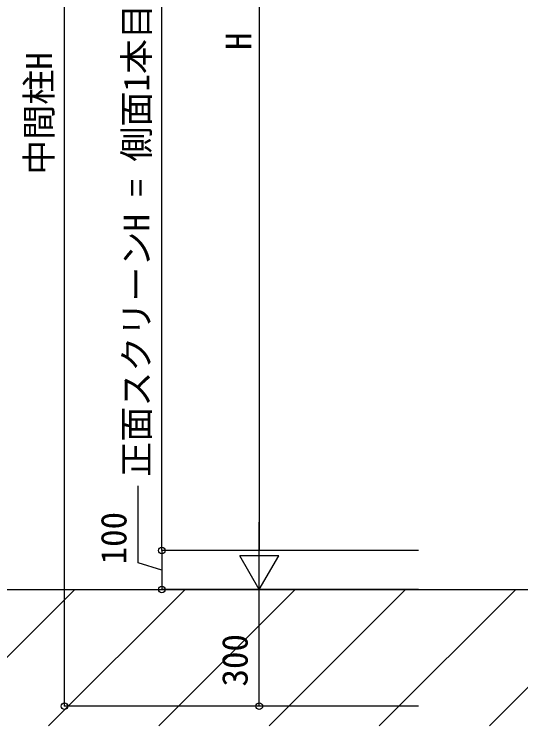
# Model space of a CAD drawing. Units: millimetres, scale not verified. Extents: x -6125 to 6125, y -9097 to 9042.
# Drawn here: x 719 to 2018, y 3003 to 4831 of the extents above; entities that cross this region are included whole.
import ezdxf
from ezdxf.enums import TextEntityAlignment as Align

# ---------------------------------------------------------------- set-up
doc = ezdxf.new("R2010")
doc.units = ezdxf.units.MM
doc.header["$LTSCALE"] = 50
doc.layers.add('0-5_YKK_A1', color=4, linetype='Continuous')
doc.layers.add('0-6_YKK_D', color=6, linetype='Continuous')
doc.styles.add('ＭＳ ゴシック', font='')
doc.styles.get('ＭＳ ゴシック').set_extended_font_data('MS Gothic')

msp = doc.modelspace()

# ---------------------------------------------------------------- linework, layer by layer
at = {"layer": '0-5_YKK_A1'}
for p, q in [((-5655.61, 3353.31), (4211.89, 3353.31)), ((873.92, 3353.31), (523.87, 3003.26)), ((1156.76, 3353.31), (806.72, 3003.27)), ((1439.6, 3353.31), (1089.56, 3003.27)), ((1722.45, 3353.31), (1372.41, 3003.27)), ((2005.29, 3353.31), (1655.26, 3003.28)), ((2288.13, 3353.31), (1938.1, 3003.28))]:
    msp.add_line(p, q, dxfattribs=at)
at = {"layer": '0-6_YKK_D'}
for p, q in [((847.39, 3053.31), (847.39, 6267.31)), ((1097.39, 3453.31), (1097.39, 6248.31)), ((1347.39, 6108.31), (1347.39, 3453.31)), ((1347.39, 3353.31), (1347.39, 3526.51)), ((1756.14, 3453.31), (1096.39, 3453.31)), ((1756.14, 3453.31), (1096.39, 3453.31)), ((1097.39, 3453.31), (1097.39, 3353.31)), ((1347.39, 3353.31), (1297.39, 3439.91)), ((1397.39, 3439.91), (1297.39, 3439.91)), ((1347.39, 3353.31), (1397.39, 3439.91)), ((1756.14, 3353.31), (1096.39, 3353.31)), ((1756.14, 3353.31), (1346.39, 3353.31)), ((1756.14, 3353.31), (1346.39, 3353.31)), ((1347.39, 3053.31), (1347.39, 3353.31)), ((1756.14, 3053.31), (846.39, 3053.31)), ((1756.14, 3053.31), (1346.39, 3053.31))]:
    msp.add_line(p, q, dxfattribs=at)
msp.add_lwpolyline([(1097.39, 3403.31), (1036.39, 3421.61), (1036.39, 3619.56)], dxfattribs=at)
for centre in [(1097.39, 3453.31), (1097.39, 3453.31), (1097.39, 3353.31), (847.39, 3053.31), (1347.39, 3053.31)]:
    msp.add_circle(centre, 8.5, dxfattribs=at)

# ---------------------------------------------------------------- texts
at = {"layer": '0-6_YKK_D', "style": 'ＭＳ ゴシック'}
for s, p in [('正面スクリーンH = 側面1本目格子H = H-60', (1084.83, 3642.71)), ('H', (1346.59, 4738.88)), ('中間柱H', (834.83, 4418.43)), ('100', (1026.39, 3417.8)), ('300', (1337.39, 3104.1))]:
    msp.add_text(s, height=65.98, rotation=90, dxfattribs=at).set_placement(p, align=Align.BOTTOM_LEFT)

doc.saveas('drawing.dxf')
